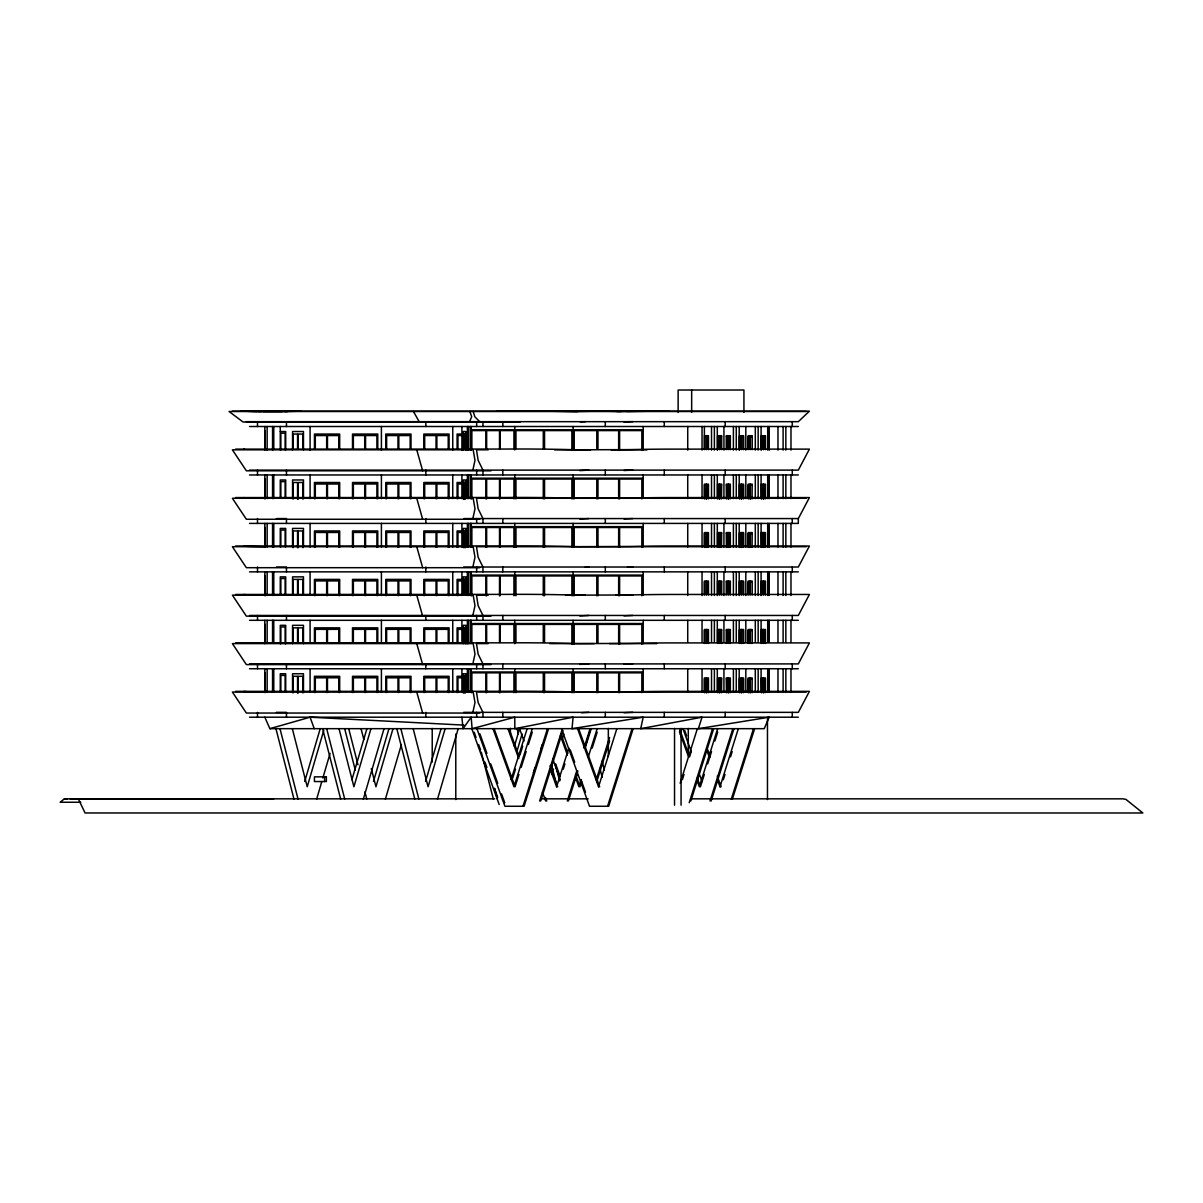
<?xml version="1.0" encoding="UTF-8"?>
<svg xmlns="http://www.w3.org/2000/svg" width="1203" height="1203" viewBox="0 0 1203 1203"><rect width="100%" height="100%" fill="white"/><g stroke="black" fill="none" stroke-linecap="round" stroke-linejoin="round"><path stroke-width="1.5" d="M472.869 470.117L474.99 460.313L473.185 449.817L232.39 449.817L246.359 470.809L491.004 470.809M472.869 518.568L474.99 508.764L473.185 498.268L232.39 498.268L246.359 519.26L479.786 519.26M472.869 567.019L474.99 557.2L473.185 546.703L232.39 546.703L246.359 567.696L479.786 567.696M472.869 615.455L474.99 605.65L473.185 595.154L232.39 595.154L246.359 616.147L491.004 616.147M472.869 663.906L474.99 654.101L473.185 643.605L232.39 643.605L246.359 664.597L491.004 664.597M472.869 712.356L474.99 702.552L473.185 692.056L232.39 692.056L246.359 713.048L479.786 713.048M304.72 781.499L320.209 728.672M323.757 730.432L307.216 786.777L292.329 728.672M316.63 799.213L321.803 781.574M322.84 778.04L330.088 753.364M351.923 779.739L366.915 728.672M370.96 728.672L353.908 786.777L339.02 728.672M363.321 799.213L384.028 728.672M373.456 781.499L388.945 728.672M393.005 728.672L375.953 786.777L371.306 768.612M385.366 799.213L401.411 744.537M425.576 781.499L441.08 728.672M445.14 728.672L428.088 786.777L413.185 728.672M437.501 799.213L458.193 728.672M514.403 746.281L519.576 728.672L524.012 741.018M516.899 751.559L522.072 733.95M551.936 774.446L553.485 769.168M562.267 739.228L563.816 733.95M575.53 779.739L577.079 774.446M585.35 746.281L590.508 728.672M511.064 779.739L527.17 728.672M512.719 777.965L515.486 769.168M519.937 755.078L522.703 746.281M532.282 728.672L513.967 786.777L492.989 728.672M518.944 774.446L515.064 786.777L494.087 728.672M521.17 767.409L526.162 751.559M528.388 744.522L532.282 732.191M533.38 772.687L535.049 767.409M540.598 749.8L542.267 744.522M523.004 806.266L547.47 728.672M548.568 728.672L524.102 806.266L504.929 806.266L476.914 728.672M539.636 800.972L562.448 728.672M540.733 800.972L562.989 730.432M550.072 765.649L557.696 786.777L556.598 786.777L568.824 748.04M563.26 769.168L564.914 763.89M567.305 800.972L576.763 770.988M583.996 748.071L590.117 728.672M568.402 800.972L577.861 770.988M585.094 748.071L591.214 728.672M581.094 779.739L578.869 786.777L575.681 777.965M588.312 756.837L597.199 728.672M581.635 781.499L579.966 786.777L575.515 774.446M592.177 748.04L597.184 732.191M596.252 779.815L609.59 737.484M596.793 781.574L609.575 741.018M578.658 728.672L599.635 786.777L598.538 786.777L616.868 728.672M607.575 806.266L632.056 728.672M633.154 728.672L608.673 806.266L589.515 806.266L561.485 728.672M679.484 732.191L680.597 728.672M680.026 733.95L681.695 728.672M680.161 783.258L697.364 728.672M682.357 779.739L684.026 774.446M691.244 751.559L689.575 756.837L680.086 730.432M689.199 802.732L712.552 728.672M690.853 800.972L713.65 728.672M717.665 728.672L699.334 786.777L696.793 779.739M704.326 774.446L700.432 786.777L697.259 777.965M707.665 763.89L711.544 751.559M714.883 740.988L717.65 732.191M710.041 800.972L732.853 728.672M711.138 800.972L733.95 728.672M717.289 776.206L721.093 786.777L719.995 786.777L738.326 728.672M723.319 779.739L724.988 774.446M730.537 756.837L732.206 751.559M731.259 799.213L753.514 728.672M732.356 799.213L754.612 728.672M469.576 421.667L471.696 416.764L469.892 411.516M249.517 523.41L798.326 523.41L798.326 518.568L809.408 497.576L669.244 497.576A241.412 13.669 -3.2 0 0 629.891 498.057L577.996 498.268A86.345 3.398 0.9 0 0 507.155 497.501L235.562 497.576M67.263 798.837L64.376 798.852L60.15 802.251L80.766 802.251M264.825 717.199L269.878 728.672L310.088 717.199L463.892 725.108M579.846 470.614L588.778 470.117M579.846 519.064L588.778 518.568M585.199 567.214L588.778 567.019M579.846 615.951L588.778 615.455M579.846 664.402L588.778 663.906M581.62 712.747L588.778 712.356M624.011 470.508L632.748 470.117M624.011 518.944L632.748 518.568M627.5 567.245L632.748 567.019M624.011 615.846L632.748 615.455M624.011 664.297L632.748 663.906M624.011 712.732L632.748 712.356M284.509 411.516L300.78 411.17M580.117 421.817L585.485 421.667M624.207 421.787L629.455 421.667M624.011 421.862L632.748 421.667M592.929 411.215L574.703 411.516A86.39 1.699 0.4 0 0 503.862 411.14L497.125 411.17M500.418 411.17L507.17 411.14A86.39 1.699 0.4 0 1 577.981 411.516M589.635 411.215L613.996 411.291M287.803 411.516L279.096 411.531A66.3 0.767 -0.4 0 1 262.84 411.531M232.269 411.17L809.408 411.17L798.326 421.667L246.239 421.667M806.236 411.516L229.096 411.516L243.066 422.012L520.117 422.012M249.517 426.509L798.326 426.509M471.17 429.742L643.199 429.742M573.109 430.599L544.553 430.599L544.553 448.614M280.269 431.531L285.712 431.531L285.712 449.907M467.005 433.17L467.892 433.17M462.508 434.057L457.095 434.057L457.095 448.478M465.381 434.057L463.335 434.057L463.335 448.899M462.809 435.561L457.952 435.561L457.952 448.418M704.387 435.712L708.447 435.712L708.447 449.666M706.251 436.599L704.537 436.599L704.537 448.779M719.484 436.599L717.77 436.599L717.77 448.779M721.499 436.674L719.815 436.674L719.815 448.734M726.432 436.599L728.146 436.599L728.146 448.779M741.71 436.674L743.394 436.674L743.394 448.734M750.025 436.599L748.311 436.599L748.311 448.779M752.055 436.674L750.371 436.674L750.371 448.734M761.544 436.599L763.258 436.599L763.258 448.779M235.562 449.125L507.17 449.05A86.345 3.398 0.9 0 1 577.981 449.817L629.891 449.606A241.412 13.669 -3.2 0 1 669.244 449.125L809.408 449.125L798.326 470.117L249.517 470.117M488.207 449.817L476.478 449.817L478.132 460.313L482.959 470.117L482.959 474.959M554.508 449.817L590.658 449.817M611.004 449.817L647.034 449.817M249.517 474.959L798.326 474.959M471.17 478.192L643.199 478.192M573.109 479.05L544.553 479.05L544.553 498.869M467.005 481.606L467.892 481.606M462.508 482.493L457.095 482.493L457.095 498.734M465.381 482.493L463.335 482.493L463.335 499.2M462.809 484.012L457.952 484.012L457.952 498.704M706.251 485.035L704.537 485.035L704.537 498.974M719.484 485.035L717.77 485.035L717.77 498.974M726.432 485.035L728.146 485.035L728.146 498.974M750.025 485.035L748.311 485.035L748.311 498.974M761.544 485.035L763.258 485.035L763.258 498.974M721.499 485.125L719.815 485.125L719.815 498.899M741.71 485.125L743.394 485.125L743.394 498.899M752.055 485.125L750.371 485.125L750.371 498.899M806.236 498.268L476.478 498.268L478.132 508.764L482.959 518.568L482.959 523.41M276.389 518.568L286.464 518.568L286.464 523.41M463.651 518.568L798.326 518.568M471.17 526.643L643.199 526.643M573.109 527.5L544.553 527.5L544.553 547.305M467.005 530.057L467.892 530.057M462.508 530.944L457.095 530.944L457.095 547.185M465.381 530.944L463.335 530.944L463.335 547.651M462.809 532.463L457.952 532.463L457.952 547.139M706.251 533.485L704.537 533.485L704.537 547.425M719.484 533.485L717.77 533.485L717.77 547.425M721.499 533.576L719.815 533.576L719.815 547.35M726.432 533.485L728.146 533.485L728.146 547.425M741.71 533.576L743.394 533.576L743.394 547.35M750.025 533.485L748.311 533.485L748.311 547.425M752.055 533.576L750.371 533.576L750.371 547.35M761.544 533.485L763.258 533.485L763.258 547.425M235.562 546.027L507.17 545.951A86.345 3.398 0.9 0 1 577.981 546.703L629.891 546.508A241.412 13.669 -3.2 0 1 669.244 546.012L809.408 546.027L798.326 567.019L463.651 567.019M806.236 546.703L476.478 546.703L478.132 557.2L482.959 567.019L482.959 571.861M276.389 567.019L286.464 567.019L286.464 571.861M249.517 571.861L798.326 571.861M471.17 575.094L643.199 575.094M573.109 575.951L544.553 575.951L544.553 595.756M467.005 578.508L467.892 578.508M462.508 579.395L457.095 579.395L457.095 595.62M465.381 579.395L463.335 579.395L463.335 594.237M462.809 580.914L457.952 580.914L457.952 595.59M706.251 581.936L704.537 581.936L704.537 594.132M719.484 581.936L717.77 581.936L717.77 594.132M721.499 582.026L719.815 582.026L719.815 594.071M726.432 581.936L728.146 581.936L728.146 594.132M741.71 582.026L743.394 582.026L743.394 594.071M750.025 581.936L748.311 581.936L748.311 594.132M752.055 582.026L750.371 582.026L750.371 594.071M761.544 581.936L763.258 581.936L763.258 594.132M235.562 594.462L507.17 594.387A86.345 3.398 0.9 0 1 577.981 595.154L629.891 594.959A241.412 13.669 -3.2 0 1 669.244 594.462L809.408 594.462L798.326 615.455L249.517 615.455M488.207 595.154L476.478 595.154L478.132 605.65L482.959 615.455L482.959 620.312M565.53 595.154L585.29 595.154M616.011 595.154L633.109 595.154M249.517 620.312L798.326 620.312M471.17 623.53L643.199 623.53M573.109 624.402L544.553 624.402L544.553 642.402M467.005 626.958L467.892 626.958M462.508 627.846L457.095 627.846L457.095 642.267M465.381 627.846L463.335 627.846L463.335 642.688M462.809 629.349L457.952 629.349L457.952 642.207M706.251 630.387L704.537 630.387L704.537 642.567M719.484 630.387L717.77 630.387L717.77 642.567M726.432 630.387L728.146 630.387L728.146 642.567M750.025 630.387L748.311 630.387L748.311 642.567M761.544 630.387L763.258 630.387L763.258 642.567M721.499 630.462L719.815 630.462L719.815 642.522M741.71 630.462L743.394 630.462L743.394 642.522M752.055 630.462L750.371 630.462L750.371 642.522M235.562 642.913L507.17 642.838A86.345 3.398 0.9 0 1 577.981 643.605L629.891 643.41A241.412 13.669 -3.2 0 1 669.244 642.913L809.408 642.913L798.326 663.906L249.517 663.906M488.207 643.605L476.478 643.605L478.132 654.101L482.959 663.906L482.959 668.748M549.771 643.605L594.192 643.605M609.365 643.605L656.853 643.605M249.517 668.748L798.326 668.748M471.17 671.981L643.199 671.981M573.109 672.838L544.553 672.838L544.553 692.657M467.005 675.394L467.892 675.394M462.508 676.297L457.095 676.297L457.095 692.522M465.381 676.297L463.335 676.297L463.335 692.988M462.809 677.8L457.952 677.8L457.952 692.492M706.251 678.838L704.537 678.838L704.537 692.763M719.484 678.838L717.77 678.838L717.77 692.763M721.499 678.913L719.815 678.913L719.815 692.702M726.432 678.838L728.146 678.838L728.146 692.763M741.71 678.913L743.394 678.913L743.394 692.702M750.025 678.838L748.311 678.838L748.311 692.763M752.055 678.913L750.371 678.913L750.371 692.702M761.544 678.838L763.258 678.838L763.258 692.763M235.562 691.364L507.17 691.289A86.345 3.398 0.9 0 1 577.981 692.056L629.891 691.845A241.412 13.669 -3.2 0 1 669.244 691.364L809.408 691.364L798.326 712.356L463.651 712.356M806.236 692.056L476.478 692.056L478.132 702.552L482.959 712.356L482.959 717.199M276.389 712.356L286.464 712.356L286.464 717.199M249.517 717.199L798.326 717.199M269.878 728.672L764.236 728.672L769.228 717.199L698.387 728.672L702.041 717.199L640.703 728.672L643.199 717.199L572.011 728.672L573.109 717.199L514.839 728.672L514.779 717.199L472.102 728.672L471.17 717.199L463.035 728.672L461.907 717.199M70.15 798.837L494.689 798.837M541.425 798.837L588.177 798.837M691.003 798.837L1122.865 798.837L1125.963 799.409L1142.85 812.987L85.067 812.972L78.586 799.409L75.924 798.837M64.376 798.852L273.758 798.852M258.194 411.516L266.134 411.531A66.3 0.767 -0.4 0 0 282.389 411.531M254.013 411.486L261.487 411.516M257.307 411.486L240.6 411.17M253.638 411.456L243.893 411.17M604.297 411.17L621.139 411.516M616.763 411.471L629.891 411.411A241.968 6.857 -1.6 0 1 669.244 411.17M479.666 421.667L474.839 416.764L473.185 411.516M413.456 411.516L419.366 422.012M707.755 749.8L710.296 756.837M706.657 749.8L709.199 756.837M717.454 779.739L719.995 786.777M684.687 730.432L686.597 735.725M682.943 728.672L691.229 751.589M698.868 772.762L702.056 781.574M680.266 733.95L688.537 756.837M577.56 728.672L598.538 786.777M570.237 749.83L574.688 762.176M581.049 779.815L585.515 792.16M560.884 733.95L567.891 753.319M560.433 735.71L567.425 755.078M555.651 763.935L560.102 776.281M552.643 758.642L560.282 779.815M550.252 769.168L556.598 786.777M545.485 797.439L546.748 800.972M542.478 792.16L545.651 800.972M509.049 728.672L519.23 756.837M507.952 728.672L518.764 758.597M479.922 733.95L486.929 753.364M490.749 763.935L497.741 783.333M501.576 793.92L504.749 802.732M474.162 732.191L476.072 737.484M478.614 744.537L480.523 749.83M484.974 762.176L486.899 767.469M494.538 788.627L497.711 797.439M471.787 728.672L499.17 804.506M310.088 717.199L314.239 728.672M416.749 449.817L422.659 470.809M416.749 498.268L422.659 519.26M416.749 546.703L422.659 567.696M416.749 595.154L422.659 616.147M416.749 643.605L422.659 664.597M416.749 692.056L422.659 713.048M602.101 761.153L604.417 770.176M599.906 768.371L602.222 777.394M555.485 764.762L559.651 781.003M551.425 764.762L556.523 784.612M517.034 728.672L518.418 734.086M494.598 788.221L497.38 799.048M481.305 752.131L493.32 799.048M400.855 728.672L418.885 799.048M396.795 728.672L414.84 799.048M361.065 728.672L363.847 739.559M348.72 728.672L357.968 764.762M364.915 791.83L366.765 799.048M344.675 728.672L355.306 770.176M326.675 728.672L344.72 799.048M322.63 728.672L340.66 799.048M279.983 728.672L298.028 799.048M275.938 728.672L293.968 799.048M792.266 421.667L792.266 426.509M792.266 470.117L792.266 474.959M792.266 518.568L792.266 523.41M792.266 567.019L792.266 571.861M792.266 615.455L792.266 620.312M792.266 663.906L792.266 668.748M792.266 712.356L792.266 717.199M790.972 426.509L790.972 450.133M790.972 474.959L790.972 498.583M790.972 523.41L790.972 547.034M790.972 571.861L790.972 595.47M790.972 620.312L790.972 642.101M790.972 668.748L790.972 692.372M785.845 426.509L785.845 450.133M785.845 474.959L785.845 498.583M785.845 523.41L785.845 547.034M785.845 571.861L785.845 595.47M785.845 620.312L785.845 642.101M785.845 668.748L785.845 692.372M783.108 426.509L783.108 450.133M783.108 474.959L783.108 498.583M783.108 523.41L783.108 547.034M783.108 571.861L783.108 595.47M783.108 620.312L783.108 642.101M783.108 668.748L783.108 692.372M777.98 426.509L777.98 450.133M777.98 474.959L777.98 498.583M777.98 523.41L777.98 547.034M777.98 571.861L777.98 595.47M777.98 620.312L777.98 642.101M777.98 668.748L777.98 692.372M769.228 426.509L769.228 450.133M769.228 474.959L769.228 498.583M769.228 523.41L769.228 547.034M769.228 571.861L769.228 595.47M769.228 620.312L769.228 642.101M769.228 668.748L769.228 692.372M767.709 426.509L767.709 450.133M767.709 474.959L767.709 498.583M767.709 523.41L767.709 547.034M767.709 571.861L767.709 595.47M767.709 620.312L767.709 642.101M767.709 668.748L767.709 692.372M767.469 719.078L767.469 799.574M765.454 449.666L765.454 435.712L761.379 435.712L761.379 449.666M765.454 498.102L765.454 484.162L761.379 484.162L761.544 498.974M765.454 546.553L765.454 532.598L761.379 532.598L761.544 547.425M765.454 595.004L765.454 581.049L761.379 581.049L761.379 595.004M765.454 643.455L765.454 629.5L761.379 629.5L761.379 643.455M765.454 691.905L765.454 677.951L761.379 677.951L761.544 692.763M765.273 448.734L765.273 436.674L763.589 436.674L763.589 448.734M765.273 498.899L765.273 485.125L763.589 485.125L763.589 498.899M765.273 547.35L765.273 533.576L763.589 533.576L763.589 547.35M765.273 594.071L765.273 582.026L763.589 582.026L763.589 594.071M765.273 642.522L765.273 630.462L763.589 630.462L763.589 642.522M765.273 692.702L765.273 678.913L763.589 678.913L763.589 692.702M763.424 435.712L763.424 449.666M763.424 484.162L763.424 498.102M763.424 532.598L763.424 546.553M763.424 581.049L763.424 595.004M763.424 629.5L763.424 643.455M763.424 677.951L763.424 691.905M761.093 426.509L761.093 450.133M761.093 474.959L761.093 498.583M761.093 523.41L761.093 547.034M761.093 571.861L761.093 595.47M761.093 620.312L761.093 642.101M761.093 668.748L761.093 692.372M758.161 426.509L758.161 450.133M758.161 474.959L758.161 498.583M758.161 523.41L758.161 547.034M758.161 571.861L758.161 595.47M758.161 620.312L758.161 642.101M758.161 668.748L758.161 692.372M755.304 426.509L755.304 450.133M755.304 474.959L755.304 498.583M755.304 523.41L755.304 547.034M755.304 571.861L755.304 595.47M755.304 620.312L755.304 642.101M755.304 668.748L755.304 692.372M752.221 449.666L752.221 435.712L748.161 435.712L748.161 449.666M752.055 498.899L752.221 484.162L748.161 484.162L748.161 498.102M752.055 547.35L752.221 532.598L748.161 532.598L748.161 546.553M752.221 595.004L752.221 581.049L748.161 581.049L748.161 595.004M752.221 643.455L752.221 629.5L748.161 629.5L748.161 643.455M752.055 692.702L752.221 677.951L748.161 677.951L748.161 691.905M750.191 435.712L750.191 449.666M750.191 484.162L750.025 498.974M750.191 532.598L750.025 547.425M750.191 581.049L750.191 595.004M750.191 629.5L750.191 643.455M750.191 677.951L750.025 692.763M745.815 426.509L745.815 450.133M745.815 474.959L745.815 498.583M745.815 523.41L745.815 547.034M745.815 571.861L745.815 595.47M745.815 620.312L745.815 642.101M745.815 668.748L745.815 692.372M743.935 412.358L743.935 390.013L678.131 390.013L678.131 412.358M743.559 449.666L743.559 435.712L739.499 435.712L739.499 449.666M743.559 498.102L743.559 484.162L739.499 484.162L739.499 498.102M743.559 546.553L743.559 532.598L739.499 532.598L739.499 546.553M743.559 595.004L743.559 581.049L739.499 581.049L739.499 595.004M743.559 643.455L743.559 629.5L739.499 629.5L739.499 643.455M743.559 691.905L743.559 677.951L739.499 677.951L739.499 691.905M741.529 435.712L741.529 449.666M741.529 484.162L741.71 498.899M741.529 532.598L741.71 547.35M741.529 581.049L741.529 595.004M741.529 629.5L741.529 643.455M741.529 677.951L741.71 692.702M741.364 448.779L741.364 436.599L739.65 436.599L739.65 448.779M741.364 498.974L741.364 485.035L739.65 485.035L739.65 498.974M741.364 547.425L741.364 533.485L739.65 533.485L739.65 547.425M741.364 594.132L741.364 581.936L739.65 581.936L739.65 594.132M741.364 642.567L741.364 630.387L739.65 630.387L739.65 642.567M741.364 692.763L741.364 678.838L739.65 678.838L739.65 692.763M739.198 426.509L739.198 450.133M739.198 474.959L739.198 498.583M739.198 523.41L739.198 547.034M739.198 571.861L739.198 595.47M739.198 620.312L739.198 642.101M739.198 668.748L739.198 692.372M736.266 426.509L736.266 450.133M736.266 474.959L736.266 498.583M736.266 523.41L736.266 547.034M736.266 571.861L736.266 595.47M736.266 620.312L736.266 642.101M736.266 668.748L736.266 692.372M733.409 426.509L733.409 450.133M733.409 474.959L733.409 498.583M733.409 523.41L733.409 547.034M733.409 571.861L733.409 595.47M733.409 620.312L733.409 642.101M733.409 668.748L733.409 692.372M730.341 449.666L730.341 435.712L726.266 435.712L726.266 449.666M730.341 498.102L730.341 484.162L726.266 484.162L726.432 498.974M730.341 546.553L730.341 532.598L726.266 532.598L726.432 547.425M730.341 595.004L730.341 581.049L726.266 581.049L726.266 595.004M730.341 643.455L730.341 629.5L726.266 629.5L726.266 643.455M730.341 691.905L730.341 677.951L726.266 677.951L726.432 692.763M730.161 448.734L730.161 436.674L728.477 436.674L728.477 448.734M730.161 498.899L730.161 485.125L728.477 485.125L728.477 498.899M730.161 547.35L730.161 533.576L728.477 533.576L728.477 547.35M730.161 594.071L730.161 582.026L728.477 582.026L728.477 594.071M730.161 642.522L730.161 630.462L728.477 630.462L728.477 642.522M730.161 692.702L730.161 678.913L728.477 678.913L728.477 692.702M728.296 435.712L728.296 449.666M728.296 484.162L728.296 498.102M728.296 532.598L728.296 546.553M728.296 581.049L728.296 595.004M728.296 629.5L728.296 643.455M728.296 677.951L728.296 691.905M725.183 421.667L725.183 426.509M725.183 470.117L725.183 474.959M725.183 518.568L725.183 523.41M725.183 567.019L725.183 571.861M725.183 615.455L725.183 620.312M725.183 663.906L725.183 668.748M725.183 712.356L725.183 717.199M723.935 426.509L723.935 450.133M723.935 474.959L723.935 498.583M723.935 523.41L723.935 547.034M723.935 571.861L723.935 595.47M723.935 620.312L723.935 642.101M723.935 668.748L723.935 692.372M721.68 449.666L721.68 435.712L717.605 435.712L717.605 449.666M721.499 498.899L721.68 484.162L717.605 484.162L717.605 498.102M721.499 547.35L721.68 532.598L717.605 532.598L717.605 546.553M721.68 595.004L721.68 581.049L717.605 581.049L717.605 595.004M721.68 643.455L721.68 629.5L717.605 629.5L717.605 643.455M721.499 692.702L721.68 677.951L717.605 677.951L717.605 691.905M719.635 435.712L719.635 449.666M719.635 484.162L719.484 498.974M719.635 532.598L719.484 547.425M719.635 581.049L719.635 595.004M719.635 629.5L719.635 643.455M719.635 677.951L719.484 692.763M717.304 426.509L717.304 450.133M717.304 474.959L717.304 498.583M717.304 523.41L717.304 547.034M717.304 571.861L717.304 595.47M717.304 620.312L717.304 642.101M717.304 668.748L717.304 692.372M714.387 426.509L714.387 450.133M714.387 474.959L714.387 498.583M714.387 523.41L714.387 547.034M714.387 571.861L714.387 595.47M714.387 620.312L714.387 642.101M714.387 668.748L714.387 692.372M711.529 426.509L711.529 450.133M711.529 474.959L711.529 498.583M711.529 523.41L711.529 547.034M711.529 571.861L711.529 595.47M711.529 620.312L711.529 642.101M711.529 668.748L711.529 692.372M708.447 498.102L708.447 484.162L704.387 484.162L704.387 498.102M708.447 546.553L708.447 532.598L704.387 532.598L704.387 546.553M708.447 595.004L708.447 581.049L704.387 581.049L704.387 595.004M708.447 643.455L708.447 629.5L704.387 629.5L704.387 643.455M708.447 691.905L708.447 677.951L704.387 677.951L704.387 691.905M708.266 448.734L708.266 436.674L706.582 436.674L706.582 448.734M708.266 498.899L708.266 485.125L706.582 485.125L706.582 498.899M708.266 547.35L708.266 533.576L706.582 533.576L706.582 547.35M708.266 594.071L708.266 582.026L706.582 582.026L706.582 594.071M708.266 642.522L708.266 630.462L706.582 630.462L706.582 642.522M708.266 692.702L708.266 678.913L706.582 678.913L706.582 692.702M706.417 435.712L706.417 449.666M706.417 484.162L706.251 498.974M706.417 532.598L706.251 547.425M706.417 581.049L706.417 595.004M706.417 629.5L706.417 643.455M706.417 677.951L706.251 692.763M704.387 426.509L704.387 449.666M702.041 426.509L702.041 450.133M702.041 474.959L702.041 498.583M702.041 523.41L702.041 547.034M702.041 571.861L702.041 595.47M702.041 620.312L702.041 642.101M702.041 668.748L702.041 692.372M691.665 390.013L691.665 412.358M688.281 728.432L688.281 754.642M687.725 426.509L687.725 450.133M687.725 474.959L687.725 498.583M687.725 523.41L687.725 547.034M687.725 571.861L687.725 595.47M687.725 620.312L687.725 642.101M687.725 668.748L687.725 692.372M681.063 728.432L681.063 805.183M674.537 728.432L674.537 805.183M664.282 421.667L664.282 426.509M664.282 470.117L664.282 474.959M664.282 518.568L664.282 523.41M664.282 567.019L664.282 571.861M664.282 615.455L664.282 620.312M664.282 663.906L664.282 668.748M664.282 712.356L664.282 717.199M643.199 426.509L643.199 449.937M643.199 474.959L643.199 498.373M643.199 523.41L643.199 546.824M643.199 571.861L643.199 595.274M643.199 620.312L643.199 643.725M643.199 668.748L643.199 692.176M641.846 450.418L641.846 430.599L619.605 430.599L619.605 450.418M641.846 498.869L641.846 479.05L619.605 479.05L619.605 498.869M641.846 547.305L641.846 527.5L619.605 527.5L619.605 547.305M641.846 595.756L641.846 575.951L619.605 575.951L619.605 595.756M641.846 644.206L641.846 624.402L619.605 624.402L619.605 644.206M641.846 692.657L641.846 672.838L619.605 672.838L619.605 692.657M618.658 450.418L618.658 430.599L597.966 430.599L597.966 448.614M618.658 498.869L618.658 479.05L597.966 479.05L597.966 498.869M618.658 547.305L618.658 527.5L597.966 527.5L597.966 547.305M618.658 595.756L618.658 575.951L597.966 575.951L597.966 595.756M618.658 644.206L618.658 624.402L597.966 624.402L597.966 642.402M618.658 692.657L618.658 672.838L597.966 672.838L597.966 692.657M608.327 728.432L608.327 756.507M605.304 421.667L605.304 426.509M605.304 470.117L605.304 474.959M605.304 518.568L605.304 523.41M605.304 567.019L605.304 571.861M605.304 615.455L605.304 620.312M605.304 663.906L605.304 668.748M605.304 712.356L605.304 717.199M596.793 448.614L596.793 430.599L574.207 430.599L574.207 450.418M596.793 498.869L596.793 479.05L574.207 479.05L574.207 498.869M596.793 547.305L596.793 527.5L574.207 527.5L574.207 547.305M596.793 595.756L596.793 575.951L574.207 575.951L574.207 595.756M596.793 642.402L596.793 624.402L574.207 624.402L574.207 644.206M596.793 692.657L596.793 672.838L574.207 672.838L574.207 692.657M573.109 426.509L573.109 450.358M573.109 474.959L573.109 498.809M573.109 523.41L573.109 547.26M573.109 571.861L573.109 595.711M573.109 620.312L573.109 644.146M573.109 668.748L573.109 692.597M571.876 430.599L571.876 450.418M571.876 479.05L571.876 498.869M571.876 527.5L571.876 547.305M571.876 575.951L571.876 595.756M571.876 624.402L571.876 644.206M571.876 672.838L571.876 692.657M543.275 448.614L543.275 430.599L515.952 430.599L515.952 448.614M543.275 498.869L543.275 479.05L515.952 479.05L515.952 498.869M543.275 547.305L543.275 527.5L515.952 527.5L515.952 547.305M543.275 595.756L543.275 575.951L515.952 575.951L515.952 595.756M543.275 642.402L543.275 624.402L515.952 624.402L515.952 642.402M543.275 692.657L543.275 672.838L515.952 672.838L515.952 692.657M514.779 426.509L514.779 449.937M514.779 474.959L514.779 498.373M514.779 523.41L514.779 546.824M514.779 571.861L514.779 595.274M514.779 620.312L514.779 643.725M514.779 668.748L514.779 692.176M513.937 448.614L513.937 430.599L500.102 430.599L500.102 448.614M513.937 498.869L513.937 479.05L500.102 479.05L500.102 498.869M513.937 547.305L513.937 527.5L500.102 527.5L500.102 547.305M513.937 595.756L513.937 575.951L500.102 575.951L500.102 595.756M513.937 642.402L513.937 624.402L500.102 624.402L500.102 642.402M513.937 692.657L513.937 672.838L500.102 672.838L500.102 692.657M510.388 728.326L510.388 733.905M502.824 421.667L502.824 426.509M502.824 470.117L502.824 474.959M502.824 518.568L502.824 523.41M502.824 567.019L502.824 571.861M502.824 615.455L502.824 620.312M502.824 663.906L502.824 668.748M502.824 712.356L502.824 717.199M499.516 448.614L499.516 430.599L486.644 430.599L486.644 448.614M499.516 498.869L499.516 479.05L486.644 479.05L486.644 498.869M499.516 547.305L499.516 527.5L486.644 527.5L486.644 547.305M499.516 595.756L499.516 575.951L486.644 575.951L486.644 595.756M499.516 642.402L499.516 624.402L486.644 624.402L486.644 642.402M499.516 692.657L499.516 672.838L486.644 672.838L486.644 692.657M485.907 448.614L485.907 430.599L471.862 430.599L471.862 448.614M485.907 498.869L485.907 479.05L471.862 479.05L471.862 498.869M485.907 547.305L485.907 527.5L471.862 527.5L471.862 547.305M485.907 595.756L485.907 575.951L471.862 575.951L471.862 595.756M485.907 642.402L485.907 624.402L471.862 624.402L471.862 642.402M485.907 692.657L485.907 672.838L471.862 672.838L471.862 692.657M482.959 421.667L482.959 426.509M476.659 421.667L476.659 426.509M476.659 470.117L476.659 474.959M476.659 518.568L476.659 523.41M476.659 567.019L476.659 571.861M476.659 615.455L476.659 620.312M476.659 663.906L476.659 668.748M476.659 712.356L476.659 717.199M471.17 426.509L471.17 450.133M471.17 474.959L471.17 498.809M471.17 523.41L471.17 547.26M471.17 571.861L471.17 595.711M471.17 620.312L471.17 642.357M471.17 668.748L471.17 692.597M470.433 426.509L470.433 450.133M470.433 474.959L470.433 498.583M470.433 523.41L470.433 547.034M470.433 571.861L470.433 595.47M470.433 620.312L470.433 642.101M470.433 668.748L470.433 692.372M468.508 426.509L468.508 450.133M468.508 474.959L468.508 498.583M468.508 523.41L468.508 547.034M468.508 571.861L468.508 595.47M468.508 620.312L468.508 642.101M468.508 668.748L468.508 692.372M467.997 449.907L467.997 431.531L466.884 431.531L466.884 449.907M467.997 498.358L467.997 479.982L466.884 479.982L466.884 498.358M467.997 546.794L467.997 528.418L466.884 528.418L466.884 546.794M467.997 595.244L467.997 576.869L466.884 576.869L466.884 595.244M467.997 643.695L467.997 625.319L466.884 625.319L466.884 643.695M467.997 692.146L467.997 673.77L466.884 673.77L466.884 692.146M467.396 426.509L467.396 450.133M467.396 474.959L467.396 498.583M467.396 523.41L467.396 547.034M467.396 571.861L467.396 595.47M467.396 620.312L467.396 642.101M467.396 668.748L467.396 692.372M465.486 449.907L465.486 431.516L463.245 431.516L463.245 449.907M465.381 499.2L465.486 479.967L463.245 479.967L463.245 498.343M465.381 547.651L465.486 528.418L463.245 528.418L463.245 546.794M465.486 595.244L465.486 576.869L463.245 576.869L463.245 595.244M465.486 643.695L465.486 625.319L463.245 625.319L463.245 643.695M465.381 692.988L465.486 673.755L463.245 673.755L463.245 692.146M464.448 434.057L464.328 448.899M464.448 482.493L464.328 499.2M464.448 530.944L464.328 547.651M464.448 579.395L464.328 594.237M464.448 627.846L464.328 642.688M464.448 676.297L464.328 692.988M461.907 426.509L461.907 450.133M461.907 474.959L461.907 498.583M461.907 523.41L461.907 547.034M461.907 571.861L461.907 595.47M461.907 620.312L461.907 642.101M461.907 668.748L461.907 692.372M455.787 734.056L455.787 799.574M452.749 426.509L452.749 450.133M452.749 474.959L452.749 498.583M452.749 523.41L452.749 547.034M452.749 571.861L452.749 595.47M452.749 620.312L452.749 642.101M452.749 668.748L452.749 692.372M449.08 448.478L449.08 434.057L423.832 434.057L423.832 448.478M449.08 498.734L449.08 482.493L423.832 482.493L423.832 498.734M449.08 547.185L449.08 530.944L423.832 530.944L423.832 547.185M449.08 595.62L449.08 579.395L423.832 579.395L423.832 595.62M449.08 642.267L449.08 627.846L423.832 627.846L423.832 642.267M449.08 692.522L449.08 676.297L423.832 676.297L423.832 692.522M448.223 448.418L448.223 435.546L436.869 435.546L436.869 448.418M448.223 498.704L448.223 483.997L436.869 483.997L436.869 498.704M448.223 547.139L448.223 532.448L436.869 532.448L436.869 547.139M448.223 595.59L448.223 580.899L436.869 580.899L436.869 595.59M448.223 642.207L448.223 629.349L436.869 629.349L436.869 642.207M448.223 692.492L448.223 677.785L436.869 677.785L436.869 692.492M436.042 448.418L436.042 435.546L424.689 435.546L424.689 448.418M436.042 498.704L436.042 483.997L424.689 483.997L424.689 498.704M436.042 547.139L436.042 532.448L424.689 532.448L424.689 547.139M436.042 595.59L436.042 580.899L424.689 580.899L424.689 595.59M436.042 642.207L436.042 629.349L424.689 629.349L424.689 642.207M436.042 692.492L436.042 677.785L424.689 677.785L424.689 692.492M432.223 728.432L432.223 762.131M425.832 421.667L425.832 426.509M425.832 470.117L425.832 474.959M425.832 518.568L425.832 523.41M425.832 567.019L425.832 571.861M425.832 615.455L425.832 620.312M425.832 663.906L425.832 668.748M425.832 712.356L425.832 717.199M411.005 448.478L411.005 434.057L385.772 434.057L385.772 448.478M411.005 498.734L411.005 482.493L385.772 482.493L385.772 498.734M411.005 547.185L411.005 530.944L385.772 530.944L385.772 547.185M411.005 595.62L411.005 579.395L385.772 579.395L385.772 595.62M411.005 642.267L411.005 627.846L385.772 627.846L385.772 642.267M411.005 692.522L411.005 676.297L385.772 676.297L385.772 692.522M410.148 448.418L410.148 435.561L398.81 435.561L398.81 448.418M410.148 498.704L410.148 484.012L398.81 484.012L398.81 498.704M410.148 547.139L410.148 532.463L398.81 532.463L398.81 547.139M410.148 595.59L410.148 580.914L398.81 580.914L398.81 595.59M410.148 642.207L410.148 629.349L398.81 629.349L398.81 642.207M410.148 692.492L410.148 677.8L398.81 677.8L398.81 692.492M397.982 448.418L397.982 435.561L386.629 435.561L386.629 448.418M397.982 498.704L397.982 484.012L386.629 484.012L386.629 498.704M397.982 547.139L397.982 532.463L386.629 532.463L386.629 547.139M397.982 595.59L397.982 580.914L386.629 580.914L386.629 595.59M397.982 642.207L397.982 629.349L386.629 629.349L386.629 642.207M397.982 692.492L397.982 677.8L386.629 677.8L386.629 692.492M381.411 426.509L381.411 450.133M381.411 474.959L381.411 498.583M381.411 523.41L381.411 547.034M381.411 571.861L381.411 595.47M381.411 620.312L381.411 642.101M381.411 668.748L381.411 692.372M377.757 448.478L377.757 434.057L352.509 434.057L352.509 448.478M377.757 498.734L377.757 482.493L352.509 482.493L352.509 498.734M377.757 547.185L377.757 530.944L352.509 530.944L352.509 547.185M377.757 595.62L377.757 579.395L352.509 579.395L352.509 595.62M377.757 642.267L377.757 627.846L352.509 627.846L352.509 642.267M377.757 692.522L377.757 676.297L352.509 676.297L352.509 692.522M376.9 448.418L376.9 435.546L365.547 435.546L365.547 448.418M376.9 498.704L376.9 483.997L365.547 483.997L365.547 498.704M376.9 547.139L376.9 532.448L365.547 532.448L365.547 547.139M376.9 595.59L376.9 580.899L365.547 580.899L365.547 595.59M376.9 642.207L376.9 629.349L365.547 629.349L365.547 642.207M376.9 692.492L376.9 677.785L365.547 677.785L365.547 692.492M364.72 448.418L364.72 435.546L353.366 435.546L353.366 448.418M364.72 498.704L364.72 483.997L353.366 483.997L353.366 498.704M364.72 547.139L364.72 532.448L353.366 532.448L353.366 547.139M364.72 595.59L364.72 580.899L353.366 580.899L353.366 595.59M364.72 642.207L364.72 629.349L353.366 629.349L353.366 642.207M364.72 692.492L364.72 677.785L353.366 677.785L353.366 692.492M339.682 448.478L339.682 434.057L314.449 434.057L314.449 448.478M339.682 498.734L339.682 482.493L314.449 482.493L314.449 498.734M339.682 547.185L339.682 530.944L314.449 530.944L314.449 547.185M339.682 595.62L339.682 579.395L314.449 579.395L314.449 595.62M339.682 642.267L339.682 627.846L314.449 627.846L314.449 642.267M339.682 692.522L339.682 676.297L314.449 676.297L314.449 692.522M338.825 448.418L338.825 435.561L327.472 435.561L327.472 448.418M338.825 498.704L338.825 484.012L327.472 484.012L327.472 498.704M338.825 547.139L338.825 532.463L327.472 532.463L327.472 547.139M338.825 595.59L338.825 580.914L327.472 580.914L327.472 595.59M338.825 642.207L338.825 629.349L327.472 629.349L327.472 642.207M338.825 692.492L338.825 677.8L327.472 677.8L327.472 692.492M326.66 448.418L326.66 435.561L315.306 435.561L315.306 448.418M326.66 498.704L326.66 484.012L315.306 484.012L315.306 498.704M326.66 547.139L326.66 532.463L315.306 532.463L315.306 547.139M326.66 595.59L326.66 580.914L315.306 580.914L315.306 595.59M326.66 642.207L326.66 629.349L315.306 629.349L315.306 642.207M326.66 692.492L326.66 677.8L315.306 677.8L315.306 692.492M324.584 776.852L324.584 781.544M310.088 426.509L310.088 450.133M310.088 474.959L310.088 498.583M310.088 523.41L310.088 547.034M310.088 571.861L310.088 595.47M310.088 620.312L310.088 642.101M310.088 668.748L310.088 692.372M303.472 449.907L303.472 431.516L292.555 431.516L292.555 449.907M303.472 498.343L303.472 479.967L292.555 479.967L292.555 498.343M303.472 546.794L303.472 528.418L292.555 528.418L292.555 546.794M303.472 595.244L303.472 576.869L292.555 576.869L292.555 595.244M303.472 643.695L303.472 625.319L292.555 625.319L292.555 643.695M303.472 692.146L303.472 673.755L292.555 673.755L292.555 692.146M302.991 448.899L302.991 434.057L298.149 434.057L298.149 448.899M302.991 499.2L302.991 482.493L298.149 482.493L298.149 499.2M302.991 547.651L302.991 530.944L298.149 530.944L298.149 547.651M302.991 594.237L302.991 579.395L298.149 579.395L298.149 594.237M302.991 642.688L302.991 627.846L298.149 627.846L298.149 642.688M302.991 692.988L302.991 676.297L298.149 676.297L298.149 692.988M297.562 448.899L297.562 434.057L293.051 434.057L293.051 448.899M297.562 499.2L297.562 482.493L293.051 482.493L293.051 499.2M297.562 547.651L297.562 530.944L293.051 530.944L293.051 547.651M297.562 594.237L297.562 579.395L293.051 579.395L293.051 594.237M297.562 642.688L297.562 627.846L293.051 627.846L293.051 642.688M297.562 692.988L297.562 676.297L293.051 676.297L293.051 692.988M286.464 421.667L286.464 426.509M286.464 470.117L286.464 474.959M286.464 615.455L286.464 620.312M286.464 663.906L286.464 668.748M285.712 498.358L285.712 479.982L280.269 479.982L280.269 498.358M285.712 546.794L285.712 528.418L280.269 528.418L280.269 546.794M285.712 595.244L285.712 576.869L280.269 576.869L280.269 595.244M285.712 643.695L285.712 625.319L280.269 625.319L280.269 643.695M285.712 692.146L285.712 673.77L280.269 673.77L280.269 692.146M285.156 449.892L285.156 433.17L280.825 433.17L280.825 449.892M285.156 498.343L285.156 481.606L280.825 481.606L280.825 498.343M285.156 546.794L285.156 530.057L280.825 530.057L280.825 546.794M285.156 595.229L285.156 578.508L280.825 578.508L280.825 595.229M285.156 643.68L285.156 626.958L280.825 626.958L280.825 643.68M285.156 692.131L285.156 675.394L280.825 675.394L280.825 692.131M280.269 426.509L280.269 449.907M273.773 426.509L273.773 449.516M273.773 474.959L273.773 498.583M273.773 523.41L273.773 547.034M273.773 571.861L273.773 595.47M273.773 620.312L273.773 642.101M273.773 668.748L273.773 692.372M272.555 426.509L272.555 450.133M272.555 474.959L272.555 498.583M272.555 523.41L272.555 547.034M272.555 571.861L272.555 595.47M272.555 620.312L272.555 642.101M272.555 668.748L272.555 692.372M267.156 426.509L267.156 450.133M267.156 474.959L267.156 498.583M267.156 523.41L267.156 547.034M267.156 571.861L267.156 595.47M267.156 620.312L267.156 642.101M267.156 668.748L267.156 692.372M265.096 430.599L265.096 448.614M265.096 479.05L265.096 498.869M265.096 527.5L265.096 547.305M265.096 575.951L265.096 595.756M265.096 624.402L265.096 642.402M265.096 672.838L265.096 692.657M264.825 426.509L264.825 450.133M264.825 474.959L264.825 498.583M264.825 523.41L264.825 547.034M264.825 571.861L264.825 595.47M264.825 620.312L264.825 643.725M264.825 668.748L264.825 692.372M257.502 421.667L257.502 426.509M257.502 470.117L257.502 474.959M257.502 518.568L257.502 523.41M257.502 567.019L257.502 571.861M257.502 615.455L257.502 620.312M257.502 663.906L257.502 668.748M257.502 712.356L257.502 717.199M626.598 411.411A241.968 6.857 -1.6 0 1 665.951 411.17M264.54 692.071A66.09 1.534 -0.8 0 1 261.487 692.041L250.495 691.83A63.082 1.474 -0.8 0 1 243.893 691.364M244.615 449.26A63.082 1.474 -0.8 0 1 243.893 449.125M264.54 498.268A66.09 1.534 -0.8 0 1 261.487 498.253L250.495 498.042A63.082 1.474 -0.8 0 1 243.893 497.576M244.615 643.049A63.082 1.474 -0.8 0 1 243.893 642.913M247.938 594.838A63.082 1.474 -0.8 0 1 243.893 594.462M264.54 546.718A66.09 1.534 -0.8 0 1 261.487 546.688L250.495 546.493A63.082 1.474 -0.8 0 1 243.893 546.027M326.374 776.852L314.434 776.852L314.434 781.544L326.374 781.544L326.374 776.852"/></g></svg>
